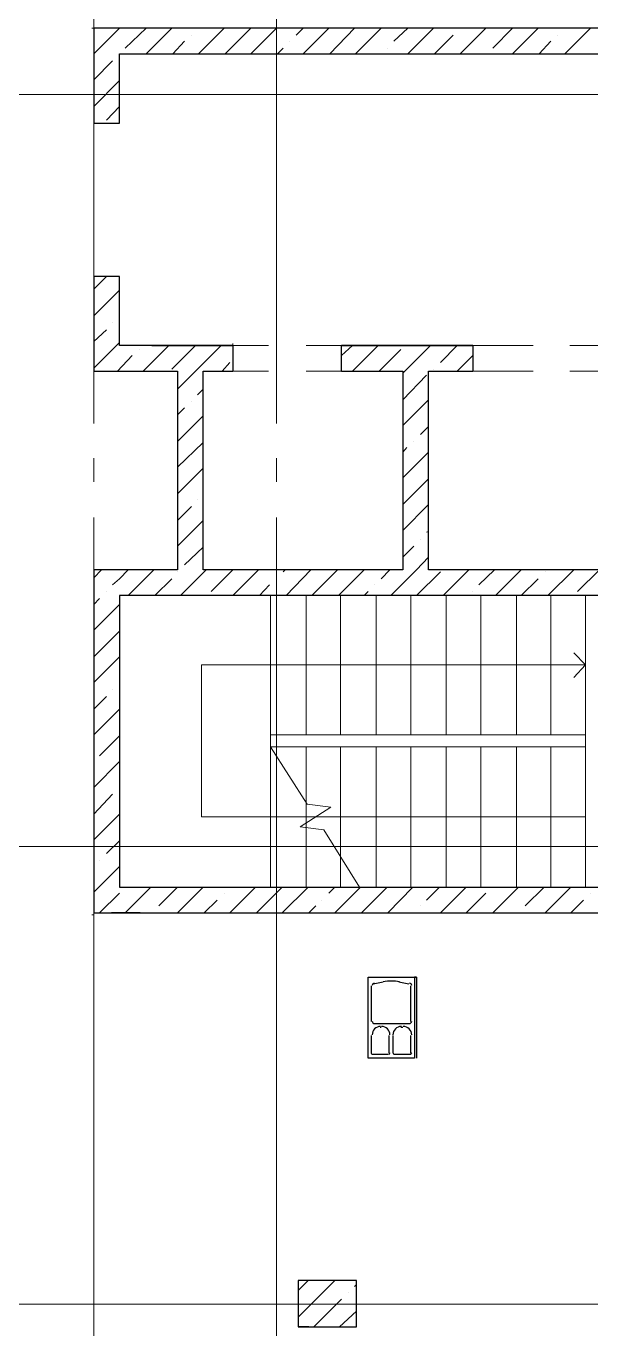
# Model space of a CAD drawing. Header units: millimetres. Extents: x 2279 to 5236, y 896 to 2828.
# Drawn here: x 4491.7 to 4515.9, y 1794.8 to 1850.6 of the extents above; entities that cross this region are included whole.
import ezdxf

# ---------------------------------------------------------------- set-up
doc = ezdxf.new("R2010")
doc.units = ezdxf.units.MM
for name, color, linetype in [('PDF _!!ТОНКАЯ', 7, 'Continuous'), ('PDF _2020-02-11_АР_Секция_1 - План этажа - Уровень 2$0$A-DETL-GENF', 7, 'Continuous'), ('PDF _2020-02-11_АР_Секция_1 - План этажа - Уровень 2$0$A-FLOR', 7, 'Continuous'), ('PDF _2020-02-11_АР_Секция_1 - План этажа - Уровень 2$0$A-WALL-FNSH', 7, 'Continuous'), ('PDF _2020-02-11_АР_Секция_1 - План этажа - Уровень 2$0$S-STRS', 7, 'Continuous'), ('PDF _2020-02-11_АР_Секция_1 - План этажа - Уровень 2$0$S-STRS-ANNO', 7, 'Continuous')]:
    doc.layers.add(name, color=color, linetype=linetype)

msp = doc.modelspace()

# ---------------------------------------------------------------- linework, layer by layer
at = {"layer": 'PDF _!!ТОНКАЯ', "lineweight": 20}
for points in [[(4494.615, 1833.601), (4494.615, 1847.698), (4494.615, 1867.299), (4494.615, 1880.55), (4494.615, 1894.562)], [(4502.447, 1833.601), (4502.447, 1847.698), (4502.447, 1867.299), (4502.447, 1880.55), (4502.447, 1894.562)], [(4494.615, 1849.434), (4495.716, 1850.534)], [(4495.716, 1850.534), (4495.716, 1850.534)], [(4495.97, 1849.688), (4496.859, 1850.534)], [(4496.859, 1849.434), (4497.96, 1850.534)], [(4498.807, 1850.238), (4498.807, 1850.238)], [(4499.061, 1850.534), (4499.103, 1850.534)], [(4499.103, 1849.434), (4500.204, 1850.534)], [(4500.246, 1849.434), (4501.347, 1850.534)], [(4501.347, 1849.434), (4502.447, 1850.534)], [(4503.294, 1850.238), (4503.59, 1850.534)], [(4503.59, 1849.434), (4504.691, 1850.534)], [(4504.733, 1849.434), (4505.792, 1850.534)], [(4505.834, 1849.434), (4506.935, 1850.534)], [(4507.485, 1849.984), (4508.078, 1850.534)], [(4508.078, 1849.434), (4509.179, 1850.534)], [(4509.221, 1849.434), (4510.025, 1850.238)], [(4510.279, 1850.534), (4510.279, 1850.534)], [(4510.322, 1849.434), (4511.422, 1850.534)], [(4511.719, 1849.688), (4512.565, 1850.534)], [(4512.565, 1849.434), (4513.666, 1850.534)], [(4514.513, 1850.238), (4514.513, 1850.238)], [(4514.809, 1849.434), (4515.91, 1850.534)], [(4514.809, 1850.534), (4514.809, 1850.534)], [(4498.002, 1849.434), (4498.51, 1849.984)], [(4502.49, 1849.434), (4502.744, 1849.688)], [(4502.998, 1849.984), (4502.998, 1849.984)], [(4507.231, 1849.688), (4507.231, 1849.688)], [(4513.708, 1849.434), (4514.216, 1849.984)], [(4494.615, 1848.333), (4495.42, 1849.137)], [(4495.716, 1849.434), (4495.716, 1849.434)], [(4494.615, 1847.19), (4495.716, 1848.291)], [(4548.169, 1847.698), (4543.173, 1847.698), (4536.4, 1847.698), (4530.177, 1847.698), (4508.374, 1847.698), (4500.5, 1847.698), (4493.007, 1847.698), (4488.646, 1847.698), (4466.167, 1847.698), (4459.901, 1847.698), (4455.117, 1847.698), (4441.104, 1847.698)], [(4495.166, 1846.597), (4495.716, 1847.19)], [(4494.615, 1839.358), (4495.166, 1839.908)], [(4494.615, 1838.215), (4495.716, 1839.316)], [(4495.42, 1837.919), (4495.42, 1837.919)], [(4495.716, 1838.173), (4495.716, 1838.215)], [(4494.615, 1837.114), (4495.166, 1837.622)], [(4494.615, 1835.971), (4495.589, 1836.945), (4495.716, 1837.072)], [(4496.563, 1836.776), (4496.563, 1836.776)], [(4496.732, 1835.844), (4497.833, 1836.945)], [(4497.96, 1835.929), (4498.976, 1836.945)], [(4498.214, 1835.082), (4498.976, 1835.844), (4500.077, 1836.945)], [(4505.241, 1836.522), (4505.707, 1836.945)], [(4505.707, 1835.844), (4506.808, 1836.945)], [(4506.85, 1835.844), (4507.782, 1836.776)], [(4507.866, 1835.76), (4507.951, 1835.844), (4509.052, 1836.945)], [(4509.475, 1836.225), (4510.195, 1836.945)], [(4495.632, 1835.844), (4496.267, 1836.522)], [(4500.119, 1835.844), (4500.458, 1836.225)], [(4510.195, 1835.844), (4510.872, 1836.522)], [(4507.866, 1834.617), (4508.882, 1835.675)], [(4509.179, 1835.929), (4509.179, 1835.929)], [(4499.061, 1834.828), (4499.315, 1835.082)], [(4498.807, 1834.532), (4498.807, 1834.532)], [(4507.866, 1833.516), (4508.967, 1834.617)], [(4498.214, 1833.982), (4498.51, 1834.278)], [(4498.214, 1832.838), (4499.315, 1833.939)], [(4508.628, 1833.135), (4508.967, 1833.474)], [(4498.214, 1831.738), (4499.315, 1832.796)], [(4508.332, 1832.838), (4508.332, 1832.838)], [(4507.866, 1832.373), (4508.036, 1832.584)], [(4507.866, 1831.272), (4508.967, 1832.373)], [(4494.615, 1831.103), (4494.615, 1832.119)], [(4498.214, 1830.595), (4499.315, 1831.695)], [(4502.447, 1831.103), (4502.447, 1832.119)], [(4507.866, 1830.129), (4508.967, 1831.23)], [(4498.214, 1829.452), (4498.807, 1830.044)], [(4499.061, 1830.341), (4499.061, 1830.341)], [(4507.866, 1829.028), (4508.967, 1830.129)], [(4494.615, 1762.521), (4494.615, 1767.558), (4494.615, 1781.402), (4494.615, 1795.88), (4494.615, 1815.481), (4494.615, 1829.579)], [(4498.214, 1828.351), (4499.315, 1829.452)], [(4502.447, 1765.907), (4502.447, 1770.903), (4502.447, 1781.402), (4502.447, 1795.88), (4502.447, 1815.481), (4502.447, 1829.579)], [(4508.882, 1828.944), (4508.967, 1828.986)], [(4498.51, 1827.547), (4499.315, 1828.309)], [(4507.866, 1827.885), (4508.332, 1828.351)], [(4508.628, 1828.647), (4508.628, 1828.647)], [(4507.358, 1826.234), (4508.459, 1827.335), (4508.967, 1827.885)], [(4494.615, 1826.996), (4494.954, 1827.335)], [(4495.42, 1826.7), (4495.716, 1826.954), (4496.097, 1827.335)], [(4496.097, 1826.234), (4497.198, 1827.335)], [(4498.214, 1827.25), (4498.214, 1827.25)], [(4498.341, 1826.234), (4499.442, 1827.335)], [(4499.653, 1826.404), (4500.585, 1827.335)], [(4500.585, 1826.234), (4501.685, 1827.335)], [(4502.744, 1827.25), (4502.828, 1827.335)], [(4502.871, 1826.234), (4503.929, 1827.335)], [(4503.971, 1826.234), (4505.072, 1827.335)], [(4505.114, 1826.234), (4506.215, 1827.335)], [(4506.935, 1826.954), (4507.316, 1827.335)], [(4508.459, 1826.234), (4509.475, 1827.25)], [(4509.602, 1826.234), (4510.703, 1827.335)], [(4511.126, 1826.7), (4511.803, 1827.335)], [(4511.846, 1826.234), (4512.946, 1827.335)], [(4513.962, 1827.25), (4513.962, 1827.25)], [(4514.089, 1826.234), (4515.19, 1827.335)], [(4515.359, 1826.404), (4516.291, 1827.335)], [(4497.24, 1826.234), (4497.96, 1826.954)], [(4501.728, 1826.234), (4502.151, 1826.7)], [(4502.447, 1826.954), (4502.447, 1826.954)], [(4506.639, 1826.7), (4506.639, 1826.7)], [(4512.946, 1826.234), (4513.666, 1826.954)], [(4494.615, 1825.853), (4494.869, 1826.107)], [(4495.166, 1826.404), (4495.166, 1826.404)], [(4506.215, 1826.234), (4506.385, 1826.404)], [(4510.872, 1826.404), (4510.872, 1826.404)], [(4494.615, 1824.753), (4495.716, 1825.853)], [(4494.615, 1823.61), (4495.716, 1824.71)], [(4494.615, 1822.509), (4495.716, 1823.61)], [(4495.42, 1822.212), (4495.42, 1822.212)], [(4495.716, 1822.466), (4495.716, 1822.466)], [(4494.615, 1821.366), (4495.166, 1821.916)], [(4494.615, 1820.265), (4495.716, 1821.366)], [(4494.869, 1819.376), (4495.716, 1820.223)], [(4494.615, 1818.021), (4495.716, 1819.122)], [(4494.615, 1816.878), (4495.42, 1817.725)], [(4495.716, 1817.979), (4495.716, 1817.979)], [(4494.615, 1815.778), (4495.716, 1816.878)], [(4546.899, 1815.481), (4541.903, 1815.481), (4536.4, 1815.481), (4530.177, 1815.481), (4508.374, 1815.481), (4500.5, 1815.481), (4493.007, 1815.481), (4488.646, 1815.481), (4466.167, 1815.481), (4459.901, 1815.481), (4455.117, 1815.481), (4441.104, 1815.481)], [(4495.166, 1815.185), (4495.716, 1815.735)], [(4494.869, 1814.889), (4494.869, 1814.889)], [(4494.615, 1813.534), (4495.716, 1814.635)], [(4494.869, 1812.645), (4495.716, 1813.492)], [(4495.97, 1812.645), (4497.071, 1813.746)], [(4497.41, 1812.941), (4498.214, 1813.746)], [(4498.214, 1812.645), (4499.315, 1813.746)], [(4499.357, 1812.645), (4499.907, 1813.195)], [(4500.204, 1813.492), (4500.204, 1813.492)], [(4500.458, 1812.645), (4501.558, 1813.746)], [(4501.601, 1812.645), (4502.701, 1813.746)], [(4502.701, 1812.645), (4503.802, 1813.746)], [(4504.395, 1813.195), (4504.395, 1813.195)], [(4504.691, 1813.492), (4504.945, 1813.746)], [(4504.945, 1812.645), (4506.046, 1813.746)], [(4506.088, 1812.645), (4507.189, 1813.746)], [(4507.231, 1812.645), (4508.29, 1813.746)], [(4508.882, 1813.195), (4509.433, 1813.746)], [(4509.475, 1812.645), (4510.576, 1813.746)], [(4510.576, 1812.645), (4511.422, 1813.492)], [(4511.719, 1812.645), (4512.819, 1813.746)], [(4513.116, 1812.941), (4513.92, 1813.746)], [(4513.962, 1812.645), (4515.063, 1813.746)], [(4515.063, 1812.645), (4515.613, 1813.195)], [(4515.91, 1813.492), (4515.91, 1813.492)], [(4497.113, 1812.645), (4497.113, 1812.645)], [(4503.844, 1812.645), (4504.141, 1812.941)], [(4508.332, 1812.645), (4508.332, 1812.645)], [(4508.628, 1812.941), (4508.628, 1812.941)], [(4512.819, 1812.645), (4512.819, 1812.645)], [(4503.379, 1795.33), (4504.945, 1796.896)], [(4503.379, 1796.473), (4503.802, 1796.896)], [(4505.792, 1796.642), (4505.877, 1796.727)], [(4504.056, 1794.907), (4505.241, 1796.092)], [(4505.538, 1796.388), (4505.538, 1796.388)], [(4541.395, 1795.88), (4536.4, 1795.88), (4530.177, 1795.88), (4508.374, 1795.88), (4500.5, 1795.88), (4493.007, 1795.88), (4488.646, 1795.88), (4466.167, 1795.88), (4459.901, 1795.88), (4455.117, 1795.88), (4441.104, 1795.88)], [(4505.157, 1794.907), (4505.877, 1795.584)]]:
    msp.add_lwpolyline(points, dxfattribs=at)
at = {"layer": 'PDF _!!ТОНКАЯ', "lineweight": 25}
for points in [[(4495.716, 1846.47), (4495.716, 1849.434), (4522.218, 1849.434), (4522.218, 1846.47), (4523.318, 1846.47), (4523.318, 1849.434), (4539.914, 1849.434), (4539.914, 1850.534), (4494.615, 1850.534), (4494.615, 1846.47)], [(4510.872, 1836.945), (4505.241, 1836.945)], [(4506.385, 1809.893), (4508.374, 1809.893), (4508.374, 1806.422), (4506.385, 1806.422)]]:
    msp.add_lwpolyline(points, close=True, dxfattribs=at)
for points in [[(4495.716, 1846.47), (4495.716, 1849.434)], [(4495.716, 1839.443), (4495.716, 1839.908), (4494.615, 1839.908), (4494.615, 1835.844), (4498.214, 1835.844), (4498.214, 1827.335), (4494.615, 1827.335), (4494.615, 1812.645), (4539.914, 1812.645), (4539.914, 1813.746), (4523.318, 1813.746), (4523.318, 1818.656)], [(4497.113, 1836.945), (4500.585, 1836.945), (4495.716, 1836.945), (4495.716, 1839.443), (4495.716, 1839.908)], [(4523.318, 1825.218), (4523.318, 1832.119), (4523.318, 1839.908), (4523.318, 1832.119), (4523.318, 1831.865), (4523.318, 1831.357), (4523.318, 1825.218), (4522.218, 1825.218), (4522.218, 1826.234), (4495.716, 1826.234), (4495.716, 1813.746), (4522.218, 1813.746), (4522.218, 1818.656), (4523.318, 1818.656), (4523.318, 1814.042)], [(4505.241, 1835.844), (4507.866, 1835.844), (4507.866, 1827.335), (4499.315, 1827.335), (4499.315, 1835.844), (4500.585, 1835.844)], [(4517.603, 1835.844), (4522.218, 1835.844), (4522.218, 1827.335), (4508.967, 1827.335), (4508.967, 1835.844), (4510.872, 1835.844)], [(4496.605, 1812.645), (4495.378, 1812.645)], [(4505.75, 1812.645), (4505.877, 1812.645), (4506.385, 1812.645), (4506.469, 1812.645)], [(4508.205, 1812.645), (4508.332, 1812.645), (4508.417, 1812.645), (4508.459, 1812.645)], [(4508.459, 1809.893), (4508.417, 1809.893), (4508.374, 1809.893), (4508.459, 1809.893), (4508.459, 1806.422)], [(4506.512, 1809.512), (4506.512, 1807.988)], [(4507.02, 1809.681), (4506.596, 1809.597)], [(4508.12, 1809.597), (4507.697, 1809.681)], [(4508.205, 1807.988), (4508.205, 1809.512)], [(4506.639, 1807.903), (4508.12, 1807.903)], [(4506.935, 1807.734), (4506.893, 1807.734)], [(4507.866, 1807.734), (4507.782, 1807.734)], [(4506.512, 1807.395), (4506.512, 1806.633)], [(4507.274, 1806.633), (4507.274, 1807.395)], [(4507.443, 1807.395), (4507.443, 1806.633)], [(4508.205, 1806.633), (4508.205, 1807.395)], [(4506.554, 1806.591), (4507.231, 1806.591)], [(4507.485, 1806.591), (4508.163, 1806.591)], [(4503.844, 1794.907), (4503.379, 1794.907), (4505.877, 1794.907), (4505.877, 1796.896), (4503.379, 1796.896), (4503.379, 1794.907)]]:
    msp.add_lwpolyline(points, dxfattribs=at)
for centre, radius, start, end in [((4506.66, 1809.533), 0.106, 99.9977, 180), ((4507.379, 1807.713), 2.011, 80.0024, 99.9976), ((4508.141, 1809.533), 0.106, 360, 80.0023), ((4506.66, 1808.009), 0.106, 180.0001, 269.9999), ((4506.914, 1807.417), 0.36, 90, 180), ((4506.956, 1807.417), 0.36, 0, 90), ((4507.803, 1807.417), 0.36, 90, 180), ((4507.887, 1807.417), 0.36, 0, 90), ((4508.141, 1808.009), 0.106, 270.0001, 359.9999), ((4506.575, 1806.654), 0.0635, 179.9999, 270.0001), ((4507.252, 1806.654), 0.0635, 269.9999, 0.0001), ((4507.506, 1806.654), 0.0635, 179.9999, 270.0001), ((4508.184, 1806.654), 0.0635, 269.9999, 0.0001)]:
    msp.add_arc(centre, radius, start, end, dxfattribs=at)
at = {"layer": 'PDF _2020-02-11_АР_Секция_1 - План этажа - Уровень 2$0$A-DETL-GENF', "lineweight": 9}
for points in [[(4502.109, 1836.945), (4500.585, 1836.945)], [(4505.241, 1836.945), (4503.717, 1836.945)], [(4513.454, 1836.945), (4510.872, 1836.945)], [(4517.603, 1836.945), (4515.021, 1836.945)], [(4500.585, 1835.844), (4502.109, 1835.844)], [(4503.717, 1835.844), (4505.241, 1835.844)], [(4510.872, 1835.844), (4513.454, 1835.844)], [(4515.021, 1835.844), (4517.603, 1835.844)]]:
    msp.add_lwpolyline(points, dxfattribs=at)
at = {"layer": 'PDF _2020-02-11_АР_Секция_1 - План этажа - Уровень 2$0$A-DETL-GENF', "lineweight": 25}
for points in [[(4500.585, 1836.945), (4500.585, 1835.844)], [(4505.241, 1835.844), (4505.241, 1836.945)], [(4510.872, 1836.945), (4510.872, 1835.844)]]:
    msp.add_lwpolyline(points, dxfattribs=at)
at = {"layer": 'PDF _2020-02-11_АР_Секция_1 - План этажа - Уровень 2$0$A-FLOR', "lineweight": 9}
msp.add_lwpolyline([(4515.698, 1826.234), (4515.698, 1819.757)], dxfattribs=at)
at = {"layer": 'PDF _2020-02-11_АР_Секция_1 - План этажа - Уровень 2$0$A-WALL-FNSH', "lineweight": 9}
for points in [[(4494.531, 1850.534), (4494.615, 1850.534)], [(4495.801, 1849.434), (4495.716, 1849.434)], [(4500.585, 1836.945), (4500.585, 1837.03)], [(4495.378, 1812.645), (4495.25, 1812.645)], [(4496.605, 1812.645), (4496.732, 1812.645)], [(4494.531, 1812.56), (4494.615, 1812.56)], [(4505.877, 1796.896), (4503.379, 1796.896), (4503.379, 1794.907)], [(4503.844, 1794.907), (4503.971, 1794.907)]]:
    msp.add_lwpolyline(points, dxfattribs=at)
at = {"layer": 'PDF _2020-02-11_АР_Секция_1 - План этажа - Уровень 2$0$S-STRS', "lineweight": 9}
for points in [[(4502.193, 1820.265), (4502.193, 1826.234)], [(4503.717, 1820.265), (4503.717, 1826.234)], [(4505.199, 1820.265), (4505.199, 1826.234)], [(4506.723, 1820.265), (4506.723, 1826.234)], [(4508.205, 1820.265), (4508.205, 1826.234)], [(4509.729, 1820.265), (4509.729, 1826.234)], [(4511.211, 1820.265), (4511.211, 1826.234)], [(4512.735, 1820.265), (4512.735, 1826.234)], [(4514.216, 1820.265), (4514.216, 1826.234)], [(4506.004, 1813.746), (4504.479, 1816.201), (4503.463, 1816.328), (4504.776, 1817.175), (4503.76, 1817.302), (4502.193, 1819.757), (4502.193, 1813.746), (4502.193, 1819.757), (4502.193, 1820.265), (4515.698, 1820.265)], [(4502.193, 1819.757), (4515.698, 1819.757), (4515.698, 1813.746)], [(4503.717, 1819.757), (4503.717, 1817.386), (4503.717, 1816.497), (4503.717, 1816.286), (4503.717, 1813.746)], [(4505.199, 1819.757), (4505.199, 1815.016), (4505.199, 1813.746)], [(4506.723, 1819.757), (4506.723, 1813.746)], [(4508.205, 1819.757), (4508.205, 1813.746)], [(4509.729, 1819.757), (4509.729, 1813.746)], [(4511.211, 1819.757), (4511.211, 1813.746)], [(4512.735, 1819.757), (4512.735, 1813.746)], [(4514.216, 1819.757), (4514.216, 1813.746)]]:
    msp.add_lwpolyline(points, dxfattribs=at)
at = {"layer": 'PDF _2020-02-11_АР_Секция_1 - План этажа - Уровень 2$0$S-STRS-ANNO', "lineweight": 9}
for points in [[(4515.698, 1816.751), (4502.193, 1816.751), (4499.23, 1816.751), (4499.23, 1823.271), (4502.193, 1823.271), (4515.698, 1823.271)], [(4515.19, 1822.721), (4515.698, 1823.271), (4515.19, 1823.779)]]:
    msp.add_lwpolyline(points, dxfattribs=at)

doc.saveas('drawing.dxf')
